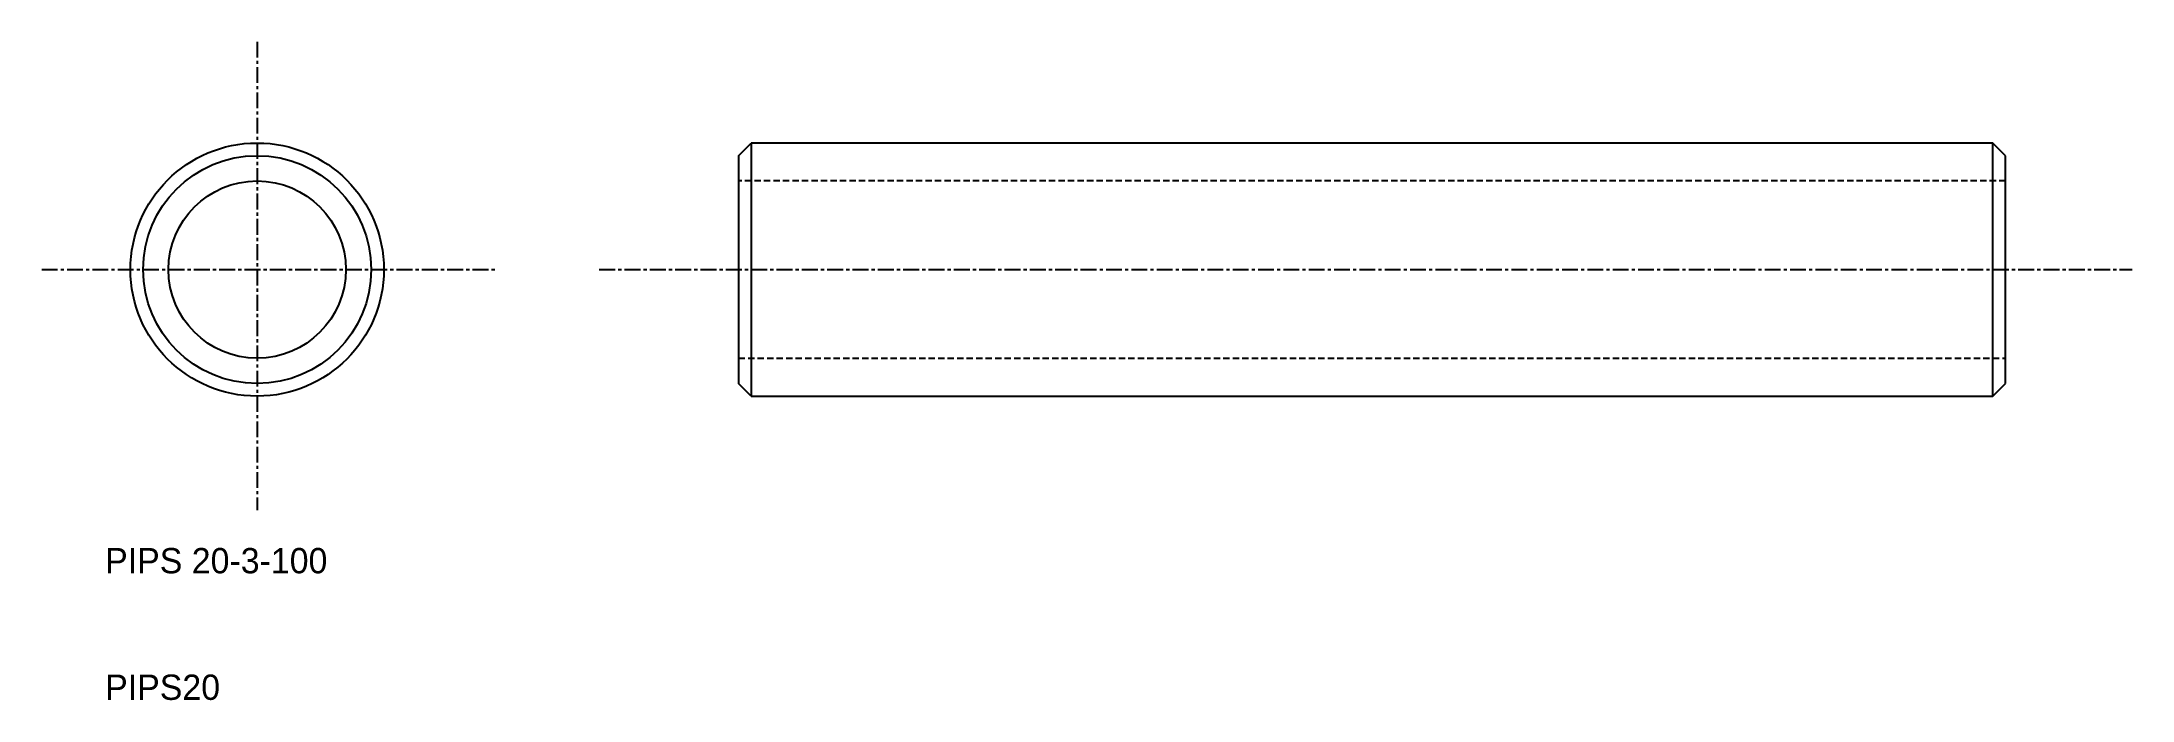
# Model space of a CAD drawing. Extents: x 5 to 170, y 10 to 62.
import ezdxf

# ---------------------------------------------------------------- set-up
doc = ezdxf.new("R2010")
doc.units = 0
doc.linetypes.add('CENTER', pattern=[2, 1.25, -0.25, 0.25, -0.25])
doc.linetypes.add('DASHED', pattern=[0.75, 0.5, -0.25])
doc.layers.get('0').update_dxf_attribs({"linetype": 'CONTINUOUS'})
doc.layers.add('CENTER', color=1, linetype='CENTER')

msp = doc.modelspace()

# ---------------------------------------------------------------- linework, layer by layer
at = {"color": 7, "linetype": 'CONTINUOUS'}
for p, q in [((60, 53), (61, 54)), ((60, 53), (60, 35)), ((159, 54), (61, 54)), ((61, 54), (61, 34)), ((159, 34), (159, 54)), ((160, 53), (159, 54)), ((160, 35), (160, 53)), ((61, 34), (60, 35)), ((159, 34), (160, 35)), ((61, 34), (159, 34))]:
    msp.add_line(p, q, dxfattribs=at)
at = {"color": 3, "linetype": 'DASHED'}
for p, q in [((160, 51), (60, 51)), ((60, 37), (160, 37))]:
    msp.add_line(p, q, dxfattribs=at)
at = {"color": 7, "linetype": 'CONTINUOUS'}
for radius in [10, 9, 7]:
    msp.add_circle((22, 44), radius, dxfattribs=at)
at = {"layer": 'CENTER', "color": 1, "linetype": 'CENTER'}
for p, q in [((22, 62), (22, 25)), ((5, 44), (41, 44)), ((49, 44), (170, 44))]:
    msp.add_line(p, q, dxfattribs=at)

# ---------------------------------------------------------------- texts
at = {"color": 7, "linetype": 'CONTINUOUS'}
for s, p in [('PIPS 20-3-100', (10, 20)), ('PIPS20', (10, 10))]:
    msp.add_text(s, height=2, dxfattribs=at).set_placement(p)

doc.saveas('drawing.dxf')
